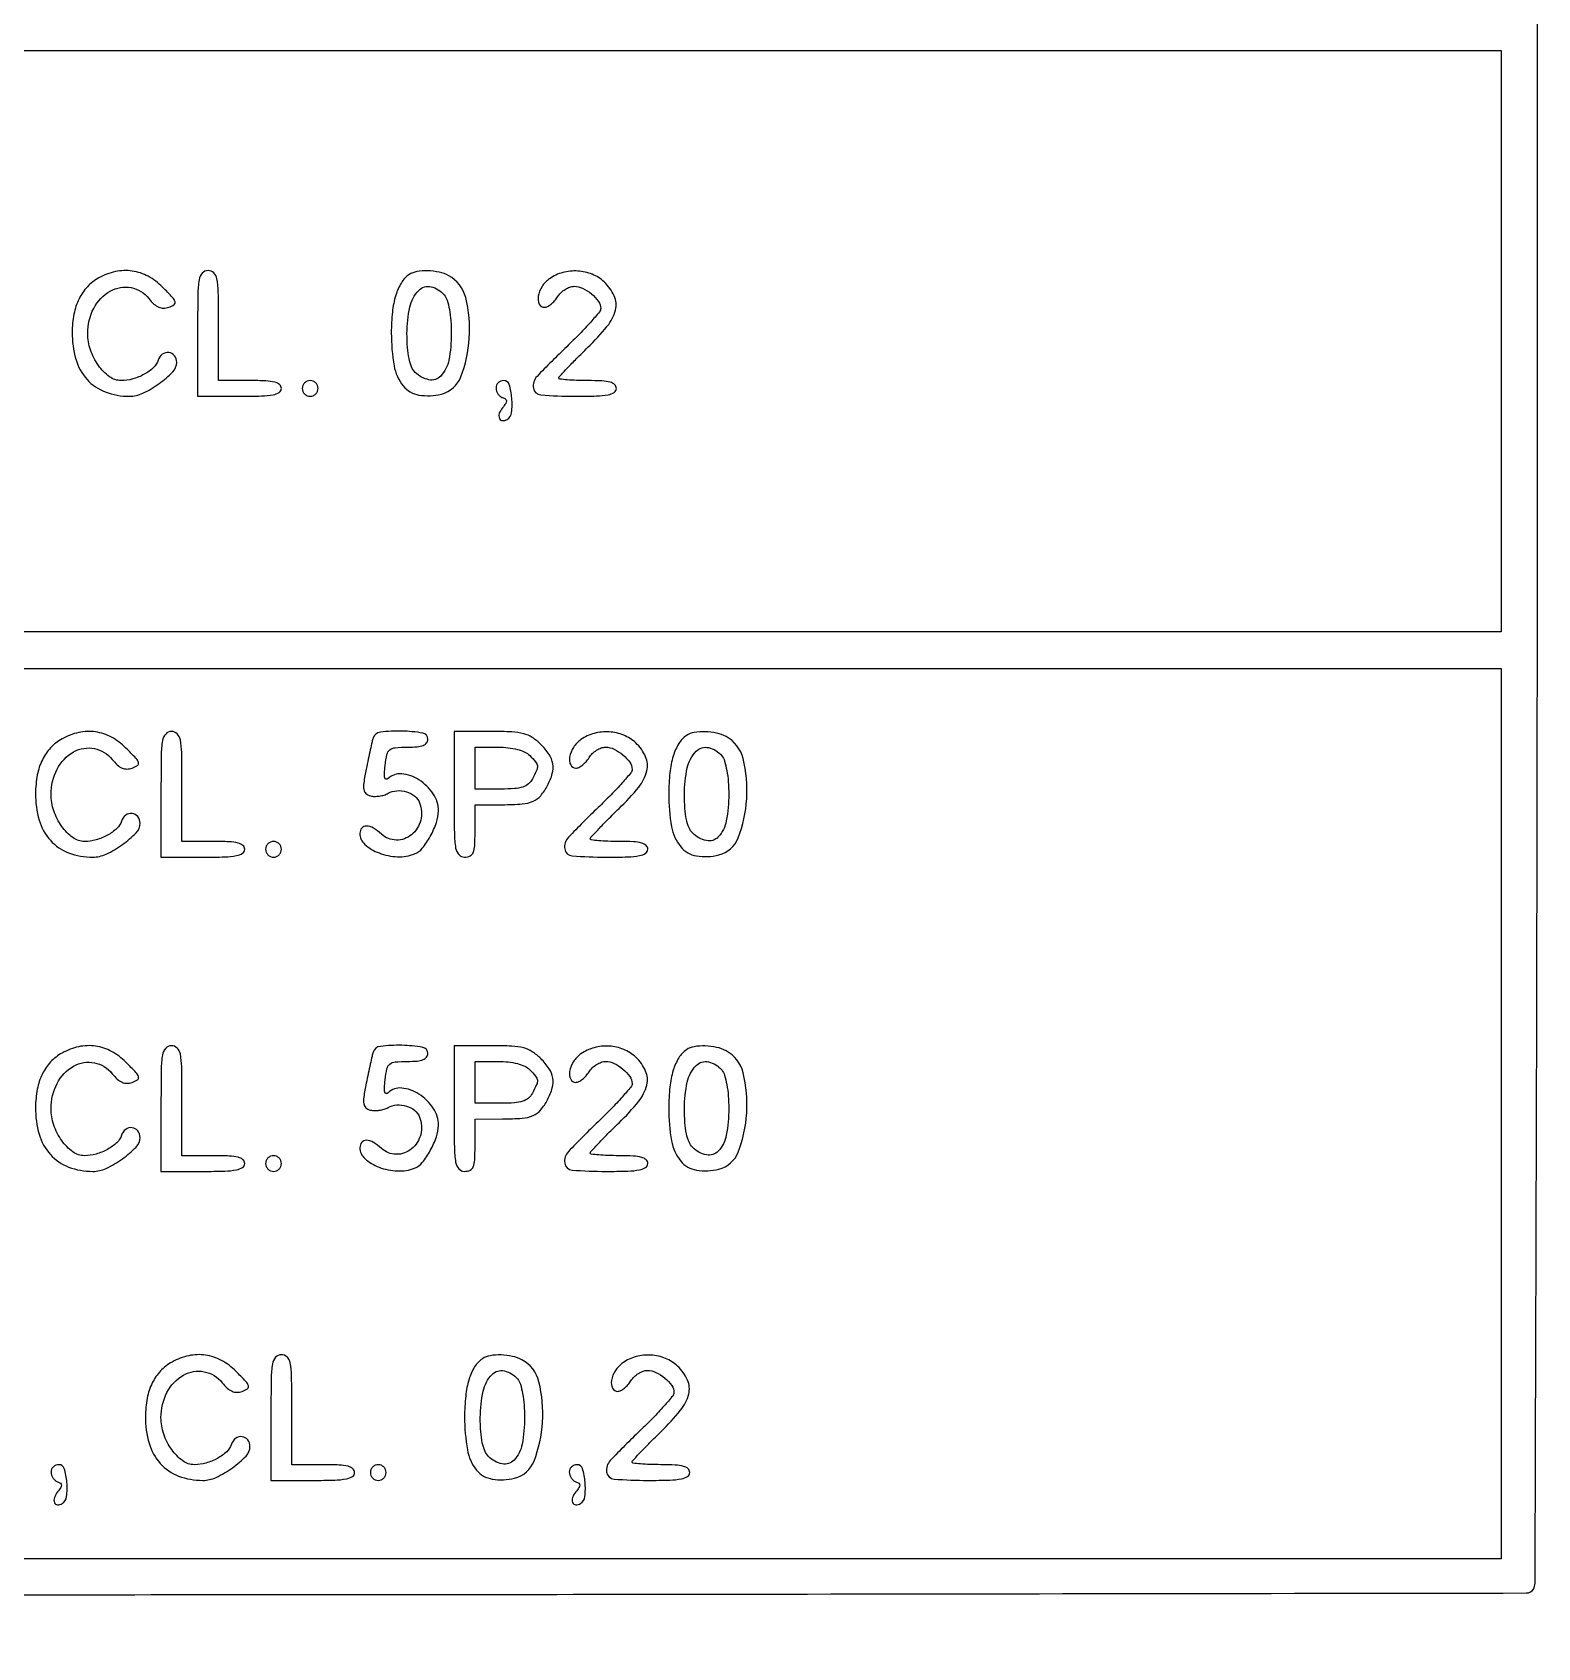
# Model space of a CAD drawing. Header units: millimetres. Extents: x 9982696 to 10277415, y 3207660 to 3335318.
# Drawn here: x 10019467.98 to 10019504.48, y 3333582.74 to 3333621.88 of the extents above; entities that cross this region are included whole.
import ezdxf

# ---------------------------------------------------------------- set-up
doc = ezdxf.new("R2010")
doc.units = ezdxf.units.MM
doc.header["$LTSCALE"] = 2

msp = doc.modelspace()

# ---------------------------------------------------------------- linework, layer by layer
msp.add_lwpolyline([(10019324.143, 3333524.021, 0.000002), (10019350.551, 3333523.998, 0.000133), (10019379.648, 3333523.981, 0.00008), (10019414.173, 3333523.975, 0.000071), (10019459.713, 3333523.982, 0.000351), (10019485.391, 3333524.007, 0.000016), (10019504.112, 3333524.039, 0.198457), (10019504.325, 3333524.128, 0.196938), (10019504.411, 3333524.334, 0.000233), (10019504.445, 3333529.037, 0.001377), (10019504.47, 3333535.563, 0.00029), (10019504.477, 3333546.965, 0.00015), (10019504.472, 3333561.793, 0.002539), (10019504.445, 3333566.687, 0.002021), (10019504.403, 3333569.501, 0.271532), (10019504.231, 3333569.782, 0.123497), (10019503.626, 3333569.934, 0.000003), (10019414.011, 3333569.924, 0.000002), (10019324.291, 3333569.913, 0.19888)], format="xyb")
for points in [[(10019323.83, 3333652.113, 0.09078), (10019323.805, 3333651.978, 0.000009), (10019323.797, 3333642.029, 0.000276), (10019323.794, 3333631.036, 0.000167), (10019323.802, 3333618.008), (10019323.835, 3333584.063), (10019414.053, 3333584.031, 0.000067), (10019461.014, 3333584.02, 0.000373), (10019486.217, 3333584.037, 0.000016), (10019504.2, 3333584.063, 0.256301), (10019504.372, 3333584.158, 0.141595), (10019504.414, 3333584.3, 0.000016), (10019504.444, 3333594.206, 0.000462), (10019504.467, 3333605.16, 0.000279), (10019504.475, 3333618.142, 0.000192), (10019504.469, 3333635.195, 0.000928), (10019504.444, 3333644.889, 0.000107), (10019504.412, 3333651.91, 0.197651), (10019504.325, 3333652.119, 0.198919), (10019503.913, 3333652.289, 0.000003), (10019414.024, 3333652.287, 0.000002), (10019324.077, 3333652.283, 0.311469)], [(10019469.593, 3333615.928, 0.077806), (10019469.317, 3333615.712, 0.075214), (10019469.115, 3333615.42, 0.066842), (10019468.993, 3333615.051, 0.044677), (10019468.949, 3333614.607, 0.072141), (10019469.038, 3333613.958, 0.113212), (10019469.309, 3333613.468, 0.120927), (10019469.752, 3333613.165, 0.089909), (10019470.337, 3333613.059, 0.111572), (10019470.661, 3333613.132, 0.044568), (10019471.056, 3333613.366, 0.043138), (10019471.388, 3333613.651, 0.196406), (10019471.483, 3333613.882, 0.166718), (10019471.428, 3333614.041, 0.201299), (10019471.291, 3333614.118, 0.191974), (10019471.135, 3333614.076, 0.156311), (10019471.034, 3333613.934, -0.130424), (10019470.921, 3333613.755, -0.060543), (10019470.696, 3333613.593, -0.056821), (10019470.416, 3333613.479, -0.069055), (10019470.136, 3333613.44, -0.160586), (10019469.854, 3333613.533, -0.079297), (10019469.586, 3333613.806, -0.071765), (10019469.392, 3333614.184, -0.082888), (10019469.326, 3333614.582, -0.11858), (10019469.472, 3333615.19, -0.14637), (10019469.873, 3333615.61, -0.17954), (10019470.376, 3333615.692, -0.179651), (10019470.81, 3333615.427, 0.039078), (10019470.932, 3333615.294, 0.08462), (10019471.047, 3333615.219, 0.103998), (10019471.165, 3333615.195, 0.083503), (10019471.293, 3333615.217, 0.065536), (10019471.419, 3333615.281, 0.329401), (10019471.444, 3333615.351, 0.113987), (10019471.383, 3333615.455, 0.007559), (10019471.141, 3333615.704, 0.07201), (10019470.791, 3333615.966, 0.088877), (10019470.405, 3333616.094, 0.08929), (10019469.999, 3333616.08, 0.073423)], [(10019471.99, 3333614.582), (10019471.99, 3333613.059), (10019473.006, 3333613.059, 0.006994), (10019473.538, 3333613.067, 0.039364), (10019473.82, 3333613.097, 0.093584), (10019473.968, 3333613.155, 0.258593), (10019474.021, 3333613.25, 0.222027), (10019473.978, 3333613.341, 0.113455), (10019473.862, 3333613.4, 0.050675), (10019473.645, 3333613.432, 0.010614), (10019473.259, 3333613.44), (10019472.498, 3333613.44), (10019472.498, 3333614.772, 0.003595), (10019472.492, 3333615.593, 0.043488), (10019472.46, 3333615.907, 0.15568), (10019472.383, 3333616.049, 0.193568), (10019472.244, 3333616.105, 0.212584), (10019472.104, 3333616.043, 0.142907), (10019472.027, 3333615.883, 0.038318), (10019471.996, 3333615.53, 0.002988)], [(10019477.117, 3333616.008, 0.110049), (10019476.93, 3333615.811, 0.061823), (10019476.795, 3333615.509, 0.048132), (10019476.712, 3333615.104, 0.026075), (10019476.686, 3333614.596, 0.042303), (10019476.753, 3333613.799, 0.129942), (10019476.976, 3333613.309, 0.183177), (10019477.357, 3333613.09, 0.101861), (10019477.9, 3333613.113, 0.243252), (10019478.37, 3333613.528, 0.077347), (10019478.576, 3333614.469, 0.075493), (10019478.489, 3333615.449, 0.213051), (10019478.077, 3333615.981, 0.069694), (10019477.848, 3333616.065, 0.046241), (10019477.569, 3333616.099, 0.047239), (10019477.303, 3333616.081, 0.107449)], [(10019480.521, 3333615.907, 0.096579), (10019480.341, 3333615.721, 0.100221), (10019480.247, 3333615.483, 0.157297), (10019480.273, 3333615.295, 0.28805), (10019480.399, 3333615.216, 0.121331), (10019480.471, 3333615.234, 0.047568), (10019480.558, 3333615.291, 0.043473), (10019480.645, 3333615.373, 0.041443), (10019480.717, 3333615.47, -0.061547), (10019480.796, 3333615.567, -0.050971), (10019480.901, 3333615.65, -0.052986), (10019481.014, 3333615.705, -0.088032), (10019481.119, 3333615.724, -0.112182), (10019481.324, 3333615.678, -0.062377), (10019481.54, 3333615.539, -0.063962), (10019481.707, 3333615.358, -0.156061), (10019481.762, 3333615.187, -0.176188), (10019481.731, 3333615.103, -0.007375), (10019481.519, 3333614.858, -0.011969), (10019481.253, 3333614.573, -0.008143), (10019480.937, 3333614.26, 0.011195), (10019480.218, 3333613.54, 0.23413), (10019480.129, 3333613.258, 0.3469), (10019480.311, 3333613.091, 0.019493), (10019481.127, 3333613.059, 0.006994), (10019481.659, 3333613.067, 0.039364), (10019481.942, 3333613.097, 0.093584), (10019482.09, 3333613.155, 0.258593), (10019482.142, 3333613.25, 0.211442), (10019482.102, 3333613.34, 0.118311), (10019481.994, 3333613.4, 0.054498), (10019481.793, 3333613.431, 0.01212), (10019481.445, 3333613.44, -0.008175), (10019481.177, 3333613.444, -0.013563), (10019480.952, 3333613.458, -0.00717), (10019480.768, 3333613.476, -0.380739), (10019480.747, 3333613.501, -0.189423), (10019480.762, 3333613.54, -0.002367), (10019480.952, 3333613.742, -0.006564), (10019481.177, 3333613.974, -0.004204), (10019481.445, 3333614.238, 0.029162), (10019481.922, 3333614.757, 0.109426), (10019482.12, 3333615.15, 0.1695), (10019482.09, 3333615.491, 0.098761), (10019481.849, 3333615.829, 0.092568), (10019481.558, 3333616.015, 0.081683), (10019481.205, 3333616.095, 0.080732), (10019480.843, 3333616.058, 0.087155)], [(10019477.969, 3333615.517, -0.100058), (10019478.038, 3333615.388, -0.027959), (10019478.093, 3333615.164, -0.025823), (10019478.129, 3333614.887, -0.019689), (10019478.141, 3333614.582, -0.046399), (10019478.081, 3333613.938, -0.141615), (10019477.885, 3333613.55, -0.263218), (10019477.599, 3333613.459, -0.14564), (10019477.266, 3333613.639, -0.098583), (10019477.177, 3333613.773, -0.046), (10019477.115, 3333613.972, -0.035132), (10019477.078, 3333614.238, -0.017), (10019477.066, 3333614.582, -0.053553), (10019477.135, 3333615.22, -0.139327), (10019477.351, 3333615.624, -0.262758), (10019477.65, 3333615.713, -0.164797)], [(10019474.528, 3333613.25, 0.099038), (10019474.543, 3333613.177, 0.097945), (10019474.584, 3333613.115, 0.097945), (10019474.646, 3333613.074, 0.099038), (10019474.719, 3333613.059, 0.099038), (10019474.791, 3333613.074, 0.097945), (10019474.853, 3333613.115, 0.097945), (10019474.895, 3333613.177, 0.099038), (10019474.909, 3333613.25, 0.099038), (10019474.895, 3333613.322, 0.097945), (10019474.853, 3333613.384, 0.097945), (10019474.791, 3333613.425, 0.099038), (10019474.719, 3333613.44, 0.099038), (10019474.646, 3333613.425, 0.097945), (10019474.584, 3333613.384, 0.097945), (10019474.543, 3333613.322, 0.099038)], [(10019479.224, 3333613.26, 0.081183), (10019479.236, 3333613.187, 0.068449), (10019479.27, 3333613.117, 0.06988), (10019479.322, 3333613.061, 0.092683), (10019479.382, 3333613.027, -0.0718), (10019479.454, 3333612.991, -0.243372), (10019479.477, 3333612.946, -0.149588), (10019479.459, 3333612.884, -0.025095), (10019479.383, 3333612.783, 0.085687), (10019479.304, 3333612.644, 0.182844), (10019479.306, 3333612.522, 0.295538), (10019479.38, 3333612.469, 0.150993), (10019479.495, 3333612.499, 0.228868), (10019479.602, 3333612.666, 0.050867), (10019479.607, 3333613.015, 0.052762), (10019479.544, 3333613.344, 0.329698), (10019479.414, 3333613.44, 0.09335), (10019479.341, 3333613.426, 0.096425), (10019479.28, 3333613.387, 0.099164), (10019479.238, 3333613.329, 0.105033)], [(10019468.705, 3333604.76, 0.077806), (10019468.428, 3333604.545, 0.075214), (10019468.227, 3333604.253, 0.066842), (10019468.104, 3333603.884, 0.044677), (10019468.061, 3333603.44, 0.072141), (10019468.15, 3333602.791, 0.113212), (10019468.421, 3333602.3, 0.120927), (10019468.864, 3333601.998, 0.089909), (10019469.449, 3333601.892, 0.111572), (10019469.773, 3333601.965, 0.044568), (10019470.168, 3333602.198, 0.043138), (10019470.5, 3333602.483, 0.196406), (10019470.595, 3333602.715, 0.166718), (10019470.54, 3333602.874, 0.201299), (10019470.403, 3333602.951, 0.191974), (10019470.247, 3333602.909, 0.156311), (10019470.146, 3333602.767, -0.130424), (10019470.032, 3333602.588, -0.060543), (10019469.808, 3333602.426, -0.056821), (10019469.528, 3333602.312, -0.069055), (10019469.248, 3333602.273, -0.160586), (10019468.965, 3333602.366, -0.079297), (10019468.697, 3333602.639, -0.071765), (10019468.504, 3333603.016, -0.082888), (10019468.437, 3333603.415, -0.11858), (10019468.584, 3333604.023, -0.14637), (10019468.985, 3333604.443, -0.17954), (10019469.487, 3333604.525, -0.179651), (10019469.922, 3333604.259, 0.039078), (10019470.044, 3333604.127, 0.08462), (10019470.159, 3333604.052, 0.103998), (10019470.277, 3333604.027, 0.083503), (10019470.405, 3333604.049, 0.065536), (10019470.531, 3333604.113, 0.329401), (10019470.556, 3333604.184, 0.113987), (10019470.495, 3333604.288, 0.007559), (10019470.253, 3333604.537, 0.07201), (10019469.903, 3333604.799, 0.088877), (10019469.516, 3333604.927, 0.08929), (10019469.111, 3333604.913, 0.073423)], [(10019471.102, 3333603.415), (10019471.102, 3333601.892), (10019472.117, 3333601.892, 0.006994), (10019472.649, 3333601.899, 0.039364), (10019472.932, 3333601.93, 0.093584), (10019473.08, 3333601.988, 0.258593), (10019473.133, 3333602.082, 0.222027), (10019473.09, 3333602.174, 0.113455), (10019472.974, 3333602.233, 0.050675), (10019472.756, 3333602.265, 0.010614), (10019472.371, 3333602.273), (10019471.61, 3333602.273), (10019471.61, 3333603.605, 0.003595), (10019471.604, 3333604.426, 0.043488), (10019471.572, 3333604.739, 0.15568), (10019471.495, 3333604.882, 0.193568), (10019471.356, 3333604.938, 0.212584), (10019471.216, 3333604.875, 0.142907), (10019471.139, 3333604.716, 0.038318), (10019471.108, 3333604.362, 0.002988)], [(10019476.246, 3333604.779, 0.019806), (10019476.219, 3333604.684, 0.003017), (10019476.175, 3333604.493, 0.003373), (10019476.126, 3333604.266, 0.002916), (10019476.077, 3333604.028, 0.010808), (10019476.018, 3333603.693, 0.076736), (10019476.018, 3333603.529, 0.175567), (10019476.069, 3333603.436, 0.11707), (10019476.178, 3333603.378, 0.061312), (10019476.277, 3333603.365, 0.038015), (10019476.394, 3333603.373, 0.037692), (10019476.51, 3333603.398, 0.054643), (10019476.607, 3333603.439, -0.110143), (10019476.818, 3333603.502, -0.090991), (10019477.052, 3333603.476, -0.094877), (10019477.253, 3333603.371, -0.134414), (10019477.372, 3333603.21, -0.153439), (10019477.398, 3333602.787, -0.161), (10019477.177, 3333602.436, -0.177795), (10019476.808, 3333602.306, -0.182335), (10019476.449, 3333602.448, 0.048868), (10019476.251, 3333602.595, 0.125111), (10019476.081, 3333602.646, 0.233077), (10019475.97, 3333602.597, 0.176096), (10019475.924, 3333602.47, 0.213999), (10019476.045, 3333602.201, 0.092136), (10019476.389, 3333601.993, 0.080177), (10019476.836, 3333601.903, 0.10195), (10019477.251, 3333601.971, 0.133639), (10019477.437, 3333602.107, 0.041672), (10019477.631, 3333602.396, 0.042134), (10019477.78, 3333602.728, 0.08469), (10019477.828, 3333603.011, 0.147493), (10019477.703, 3333603.423, 0.103527), (10019477.356, 3333603.766, 0.118293), (10019476.938, 3333603.912, 0.225412), (10019476.61, 3333603.796, -0.242385), (10019476.561, 3333603.78, -0.301959), (10019476.528, 3333603.812, -0.072324), (10019476.518, 3333603.92, -0.014854), (10019476.535, 3333604.113, -0.025547), (10019476.58, 3333604.38, -0.16889), (10019476.65, 3333604.493, -0.152299), (10019476.779, 3333604.545, -0.019657), (10019477.08, 3333604.557, 0.021248), (10019477.312, 3333604.567, 0.070869), (10019477.46, 3333604.601, 0.129236), (10019477.543, 3333604.661, 0.173901), (10019477.574, 3333604.747, 0.365595), (10019477.447, 3333604.898, 0.036244), (10019476.94, 3333604.947, 0.035529), (10019476.42, 3333604.922, 0.293055)], [(10019478.209, 3333603.415, 0.002988), (10019478.214, 3333602.467, 0.038318), (10019478.246, 3333602.114, 0.142907), (10019478.323, 3333601.954, 0.212584), (10019478.462, 3333601.892, 0.110458), (10019478.595, 3333601.922, 0.189791), (10019478.672, 3333602.003, 0.083766), (10019478.708, 3333602.17, 0.011557), (10019478.716, 3333602.526), (10019478.716, 3333603.161), (10019479.382, 3333603.163, 0.017324), (10019479.861, 3333603.181, 0.082945), (10019480.126, 3333603.245, 0.118379), (10019480.307, 3333603.38, 0.052982), (10019480.474, 3333603.629, 0.05201), (10019480.589, 3333603.916, 0.110735), (10019480.602, 3333604.154, 0.107889), (10019480.513, 3333604.378, 0.047791), (10019480.308, 3333604.626, 0.051949), (10019480.103, 3333604.792, 0.081415), (10019479.896, 3333604.884, 0.052321), (10019479.61, 3333604.926, 0.010938), (10019479.103, 3333604.938), (10019478.209, 3333604.938)], [(10019481.282, 3333604.74, 0.096579), (10019481.102, 3333604.553, 0.100221), (10019481.009, 3333604.315, 0.157297), (10019481.035, 3333604.128, 0.28805), (10019481.16, 3333604.049, 0.121331), (10019481.233, 3333604.067, 0.047568), (10019481.32, 3333604.124, 0.043473), (10019481.406, 3333604.206, 0.041443), (10019481.479, 3333604.303, -0.061547), (10019481.557, 3333604.4, -0.050971), (10019481.662, 3333604.482, -0.052986), (10019481.776, 3333604.538, -0.088032), (10019481.881, 3333604.557, -0.112182), (10019482.085, 3333604.51, -0.062377), (10019482.301, 3333604.371, -0.063962), (10019482.469, 3333604.191, -0.156061), (10019482.523, 3333604.02, -0.176188), (10019482.493, 3333603.936, -0.007375), (10019482.281, 3333603.691, -0.011969), (10019482.014, 3333603.405, -0.008143), (10019481.698, 3333603.093, 0.011195), (10019480.979, 3333602.373, 0.23413), (10019480.891, 3333602.091, 0.3469), (10019481.072, 3333601.924, 0.019493), (10019481.889, 3333601.892, 0.006994), (10019482.421, 3333601.899, 0.039364), (10019482.703, 3333601.93, 0.093584), (10019482.851, 3333601.988, 0.258593), (10019482.904, 3333602.082, 0.211442), (10019482.864, 3333602.173, 0.118311), (10019482.756, 3333602.232, 0.054498), (10019482.555, 3333602.264, 0.01212), (10019482.206, 3333602.273, -0.008175), (10019481.938, 3333602.277, -0.013563), (10019481.713, 3333602.291, -0.00717), (10019481.53, 3333602.309, -0.380739), (10019481.508, 3333602.334, -0.189423), (10019481.524, 3333602.373, -0.002367), (10019481.713, 3333602.575, -0.006564), (10019481.938, 3333602.807, -0.004204), (10019482.206, 3333603.07, 0.029162), (10019482.683, 3333603.59, 0.109426), (10019482.881, 3333603.983, 0.1695), (10019482.851, 3333604.324, 0.098761), (10019482.61, 3333604.662, 0.092568), (10019482.319, 3333604.848, 0.081683), (10019481.967, 3333604.928, 0.080732), (10019481.604, 3333604.89, 0.087155)], [(10019483.843, 3333604.84, 0.110049), (10019483.655, 3333604.644, 0.061823), (10019483.52, 3333604.342, 0.048132), (10019483.438, 3333603.937, 0.026075), (10019483.411, 3333603.429, 0.042303), (10019483.479, 3333602.631, 0.129942), (10019483.702, 3333602.142, 0.183177), (10019484.083, 3333601.923, 0.101861), (10019484.625, 3333601.946, 0.243252), (10019485.095, 3333602.361, 0.077347), (10019485.302, 3333603.302, 0.075493), (10019485.214, 3333604.282, 0.213051), (10019484.802, 3333604.813, 0.069694), (10019484.573, 3333604.898, 0.046241), (10019484.295, 3333604.931, 0.047239), (10019484.029, 3333604.914, 0.107449)], [(10019480.04, 3333604.357, -0.02205), (10019480.184, 3333604.2, -0.145631), (10019480.226, 3333604.103, -0.135273), (10019480.209, 3333603.995, -0.018083), (10019480.108, 3333603.787, -0.097086), (10019480.01, 3333603.667, -0.09539), (10019479.873, 3333603.592, -0.060631), (10019479.669, 3333603.553, -0.017409), (10019479.346, 3333603.542), (10019478.716, 3333603.542), (10019478.716, 3333604.049), (10019478.716, 3333604.557), (10019479.278, 3333604.557, -0.027709), (10019479.522, 3333604.543, -0.036352), (10019479.742, 3333604.503, -0.041435), (10019479.921, 3333604.44, -0.091152)], [(10019484.695, 3333604.35, -0.100058), (10019484.764, 3333604.22, -0.027959), (10019484.818, 3333603.996, -0.025823), (10019484.855, 3333603.72, -0.019689), (10019484.867, 3333603.415, -0.046399), (10019484.807, 3333602.771, -0.141615), (10019484.611, 3333602.383, -0.263218), (10019484.324, 3333602.292, -0.14564), (10019483.992, 3333602.472, -0.098583), (10019483.903, 3333602.605, -0.046), (10019483.841, 3333602.804, -0.035132), (10019483.804, 3333603.071, -0.017), (10019483.792, 3333603.415, -0.053553), (10019483.861, 3333604.053, -0.139327), (10019484.077, 3333604.457, -0.262758), (10019484.375, 3333604.546, -0.164797)], [(10019473.64, 3333602.082, 0.099038), (10019473.655, 3333602.01, 0.097945), (10019473.696, 3333601.948, 0.097945), (10019473.758, 3333601.907, 0.099038), (10019473.831, 3333601.892, 0.099038), (10019473.903, 3333601.907, 0.097945), (10019473.965, 3333601.948, 0.097945), (10019474.006, 3333602.01, 0.099038), (10019474.021, 3333602.082, 0.099038), (10019474.006, 3333602.155, 0.097945), (10019473.965, 3333602.217, 0.097945), (10019473.903, 3333602.258, 0.099038), (10019473.831, 3333602.273, 0.099038), (10019473.758, 3333602.258, 0.097945), (10019473.696, 3333602.217, 0.097945), (10019473.655, 3333602.155, 0.099038)], [(10019468.705, 3333597.146, 0.077806), (10019468.428, 3333596.931, 0.075214), (10019468.227, 3333596.639, 0.066842), (10019468.104, 3333596.27, 0.044677), (10019468.061, 3333595.826, 0.072141), (10019468.15, 3333595.177, 0.113212), (10019468.421, 3333594.686, 0.120927), (10019468.864, 3333594.384, 0.089909), (10019469.449, 3333594.278, 0.111572), (10019469.773, 3333594.351, 0.044568), (10019470.168, 3333594.584, 0.043138), (10019470.5, 3333594.869, 0.196406), (10019470.595, 3333595.101, 0.166718), (10019470.54, 3333595.26, 0.201299), (10019470.403, 3333595.337, 0.191974), (10019470.247, 3333595.295, 0.156311), (10019470.146, 3333595.153, -0.130424), (10019470.032, 3333594.974, -0.060543), (10019469.808, 3333594.812, -0.056821), (10019469.528, 3333594.698, -0.069055), (10019469.248, 3333594.659, -0.160586), (10019468.965, 3333594.752, -0.079297), (10019468.697, 3333595.025, -0.071765), (10019468.504, 3333595.402, -0.082888), (10019468.437, 3333595.801, -0.11858), (10019468.584, 3333596.409, -0.14637), (10019468.985, 3333596.829, -0.17954), (10019469.487, 3333596.911, -0.179651), (10019469.922, 3333596.645, 0.039078), (10019470.044, 3333596.513, 0.08462), (10019470.159, 3333596.438, 0.103998), (10019470.277, 3333596.413, 0.083503), (10019470.405, 3333596.435, 0.065536), (10019470.531, 3333596.499, 0.329401), (10019470.556, 3333596.57, 0.113987), (10019470.495, 3333596.674, 0.007559), (10019470.253, 3333596.923, 0.07201), (10019469.903, 3333597.185, 0.088877), (10019469.516, 3333597.313, 0.08929), (10019469.111, 3333597.299, 0.073423)], [(10019471.102, 3333595.801), (10019471.102, 3333594.278), (10019472.117, 3333594.278, 0.006994), (10019472.649, 3333594.285, 0.039364), (10019472.932, 3333594.316, 0.093584), (10019473.08, 3333594.374, 0.258593), (10019473.133, 3333594.468, 0.222027), (10019473.09, 3333594.56, 0.113455), (10019472.974, 3333594.619, 0.050675), (10019472.756, 3333594.651, 0.010614), (10019472.371, 3333594.659), (10019471.61, 3333594.659), (10019471.61, 3333595.991, 0.003595), (10019471.604, 3333596.812, 0.043488), (10019471.572, 3333597.125, 0.15568), (10019471.495, 3333597.268, 0.193568), (10019471.356, 3333597.324, 0.212584), (10019471.216, 3333597.261, 0.142907), (10019471.139, 3333597.102, 0.038318), (10019471.108, 3333596.748, 0.002988)], [(10019476.246, 3333597.165, 0.019806), (10019476.219, 3333597.07, 0.003017), (10019476.175, 3333596.879, 0.003373), (10019476.126, 3333596.652, 0.002916), (10019476.077, 3333596.414, 0.010808), (10019476.018, 3333596.079, 0.076736), (10019476.018, 3333595.915, 0.175567), (10019476.069, 3333595.822, 0.11707), (10019476.178, 3333595.764, 0.061312), (10019476.277, 3333595.751, 0.038015), (10019476.394, 3333595.759, 0.037692), (10019476.51, 3333595.784, 0.054643), (10019476.607, 3333595.825, -0.110143), (10019476.818, 3333595.888, -0.090991), (10019477.052, 3333595.862, -0.094877), (10019477.253, 3333595.757, -0.134414), (10019477.372, 3333595.596, -0.153439), (10019477.398, 3333595.173, -0.161), (10019477.177, 3333594.822, -0.177795), (10019476.808, 3333594.692, -0.182335), (10019476.449, 3333594.834, 0.048868), (10019476.251, 3333594.981, 0.125111), (10019476.081, 3333595.032, 0.233077), (10019475.97, 3333594.983, 0.176096), (10019475.924, 3333594.856, 0.213999), (10019476.045, 3333594.587, 0.092136), (10019476.389, 3333594.379, 0.080177), (10019476.836, 3333594.289, 0.10195), (10019477.251, 3333594.357, 0.133639), (10019477.437, 3333594.493, 0.041672), (10019477.631, 3333594.782, 0.042134), (10019477.78, 3333595.114, 0.08469), (10019477.828, 3333595.397, 0.147493), (10019477.703, 3333595.809, 0.103527), (10019477.356, 3333596.152, 0.118293), (10019476.938, 3333596.298, 0.225412), (10019476.61, 3333596.182, -0.242385), (10019476.561, 3333596.166, -0.301959), (10019476.528, 3333596.198, -0.072324), (10019476.518, 3333596.306, -0.014854), (10019476.535, 3333596.499, -0.025547), (10019476.58, 3333596.766, -0.16889), (10019476.65, 3333596.879, -0.152299), (10019476.779, 3333596.931, -0.019657), (10019477.08, 3333596.943, 0.021248), (10019477.312, 3333596.953, 0.070869), (10019477.46, 3333596.987, 0.129236), (10019477.543, 3333597.047, 0.173901), (10019477.574, 3333597.133, 0.365595), (10019477.447, 3333597.284, 0.036244), (10019476.94, 3333597.333, 0.035529), (10019476.42, 3333597.308, 0.293055)], [(10019478.209, 3333595.801, 0.002988), (10019478.214, 3333594.853, 0.038318), (10019478.246, 3333594.5, 0.142907), (10019478.323, 3333594.34, 0.212584), (10019478.462, 3333594.278, 0.110458), (10019478.595, 3333594.308, 0.189791), (10019478.672, 3333594.389, 0.083766), (10019478.708, 3333594.556, 0.011557), (10019478.716, 3333594.912), (10019478.716, 3333595.547), (10019479.382, 3333595.549, 0.017324), (10019479.861, 3333595.567, 0.082945), (10019480.126, 3333595.631, 0.118379), (10019480.307, 3333595.766, 0.052982), (10019480.474, 3333596.015, 0.05201), (10019480.589, 3333596.302, 0.110735), (10019480.602, 3333596.54, 0.107889), (10019480.513, 3333596.764, 0.047791), (10019480.308, 3333597.012, 0.051949), (10019480.103, 3333597.178, 0.081415), (10019479.896, 3333597.27, 0.052321), (10019479.61, 3333597.312, 0.010938), (10019479.103, 3333597.324), (10019478.209, 3333597.324)], [(10019481.282, 3333597.126, 0.096579), (10019481.102, 3333596.939, 0.100221), (10019481.009, 3333596.701, 0.157297), (10019481.035, 3333596.514, 0.28805), (10019481.16, 3333596.435, 0.121331), (10019481.233, 3333596.453, 0.047568), (10019481.32, 3333596.51, 0.043473), (10019481.406, 3333596.592, 0.041443), (10019481.479, 3333596.689, -0.061547), (10019481.557, 3333596.786, -0.050971), (10019481.662, 3333596.868, -0.052986), (10019481.776, 3333596.924, -0.088032), (10019481.881, 3333596.943, -0.112182), (10019482.085, 3333596.896, -0.062377), (10019482.301, 3333596.757, -0.063962), (10019482.469, 3333596.577, -0.156061), (10019482.523, 3333596.406, -0.176188), (10019482.493, 3333596.322, -0.007375), (10019482.281, 3333596.077, -0.011969), (10019482.014, 3333595.791, -0.008143), (10019481.698, 3333595.479, 0.011195), (10019480.979, 3333594.759, 0.23413), (10019480.891, 3333594.477, 0.3469), (10019481.072, 3333594.31, 0.019493), (10019481.889, 3333594.278, 0.006994), (10019482.421, 3333594.285, 0.039364), (10019482.703, 3333594.316, 0.093584), (10019482.851, 3333594.374, 0.258593), (10019482.904, 3333594.468, 0.211442), (10019482.864, 3333594.559, 0.118311), (10019482.756, 3333594.618, 0.054498), (10019482.555, 3333594.65, 0.01212), (10019482.206, 3333594.659, -0.008175), (10019481.938, 3333594.663, -0.013563), (10019481.713, 3333594.677, -0.00717), (10019481.53, 3333594.695, -0.380739), (10019481.508, 3333594.72, -0.189423), (10019481.524, 3333594.759, -0.002367), (10019481.713, 3333594.961, -0.006564), (10019481.938, 3333595.193, -0.004204), (10019482.206, 3333595.456, 0.029162), (10019482.683, 3333595.976, 0.109426), (10019482.881, 3333596.369, 0.1695), (10019482.851, 3333596.71, 0.098761), (10019482.61, 3333597.048, 0.092568), (10019482.319, 3333597.234, 0.081683), (10019481.967, 3333597.314, 0.080732), (10019481.604, 3333597.276, 0.087155)], [(10019483.843, 3333597.226, 0.110049), (10019483.655, 3333597.03, 0.061823), (10019483.52, 3333596.728, 0.048132), (10019483.438, 3333596.323, 0.026075), (10019483.411, 3333595.815, 0.042303), (10019483.479, 3333595.017, 0.129942), (10019483.702, 3333594.528, 0.183177), (10019484.083, 3333594.309, 0.101861), (10019484.625, 3333594.332, 0.243252), (10019485.095, 3333594.747, 0.077347), (10019485.302, 3333595.688, 0.075493), (10019485.214, 3333596.668, 0.213051), (10019484.802, 3333597.199, 0.069694), (10019484.573, 3333597.284, 0.046241), (10019484.295, 3333597.317, 0.047239), (10019484.029, 3333597.3, 0.107449)], [(10019480.04, 3333596.743, -0.02205), (10019480.184, 3333596.586, -0.145631), (10019480.226, 3333596.489, -0.135273), (10019480.209, 3333596.381, -0.018083), (10019480.108, 3333596.173, -0.097086), (10019480.01, 3333596.053, -0.09539), (10019479.873, 3333595.978, -0.060631), (10019479.669, 3333595.939, -0.017409), (10019479.346, 3333595.928), (10019478.716, 3333595.928), (10019478.716, 3333596.435), (10019478.716, 3333596.943), (10019479.278, 3333596.943, -0.027709), (10019479.522, 3333596.929, -0.036352), (10019479.742, 3333596.889, -0.041435), (10019479.921, 3333596.826, -0.091152)], [(10019484.695, 3333596.736, -0.100058), (10019484.764, 3333596.606, -0.027959), (10019484.818, 3333596.382, -0.025823), (10019484.855, 3333596.106, -0.019689), (10019484.867, 3333595.801, -0.046399), (10019484.807, 3333595.157, -0.141615), (10019484.611, 3333594.769, -0.263218), (10019484.324, 3333594.678, -0.14564), (10019483.992, 3333594.858, -0.098583), (10019483.903, 3333594.991, -0.046), (10019483.841, 3333595.19, -0.035132), (10019483.804, 3333595.457, -0.017), (10019483.792, 3333595.801, -0.053553), (10019483.861, 3333596.439, -0.139327), (10019484.077, 3333596.843, -0.262758), (10019484.375, 3333596.932, -0.164797)], [(10019473.64, 3333594.468, 0.099038), (10019473.655, 3333594.396, 0.097945), (10019473.696, 3333594.334, 0.097945), (10019473.758, 3333594.293, 0.099038), (10019473.831, 3333594.278, 0.099038), (10019473.903, 3333594.293, 0.097945), (10019473.965, 3333594.334, 0.097945), (10019474.006, 3333594.396, 0.099038), (10019474.021, 3333594.468, 0.099038), (10019474.006, 3333594.541, 0.097945), (10019473.965, 3333594.603, 0.097945), (10019473.903, 3333594.644, 0.099038), (10019473.831, 3333594.659, 0.099038), (10019473.758, 3333594.644, 0.097945), (10019473.696, 3333594.603, 0.097945), (10019473.655, 3333594.541, 0.099038)], [(10019471.37, 3333589.659, 0.077806), (10019471.093, 3333589.444, 0.075214), (10019470.892, 3333589.152, 0.066842), (10019470.769, 3333588.783, 0.044677), (10019470.726, 3333588.339, 0.072141), (10019470.815, 3333587.69, 0.113212), (10019471.086, 3333587.199, 0.120927), (10019471.529, 3333586.897, 0.089909), (10019472.114, 3333586.791, 0.111572), (10019472.438, 3333586.864, 0.044568), (10019472.833, 3333587.097, 0.043138), (10019473.165, 3333587.382, 0.196406), (10019473.259, 3333587.613, 0.166718), (10019473.205, 3333587.773, 0.201299), (10019473.068, 3333587.85, 0.191974), (10019472.912, 3333587.808, 0.156311), (10019472.811, 3333587.665, -0.130424), (10019472.697, 3333587.487, -0.060543), (10019472.473, 3333587.325, -0.056821), (10019472.193, 3333587.21, -0.069055), (10019471.913, 3333587.172, -0.160586), (10019471.63, 3333587.265, -0.079297), (10019471.362, 3333587.538, -0.071765), (10019471.169, 3333587.915, -0.082888), (10019471.102, 3333588.314, -0.11858), (10019471.248, 3333588.922, -0.14637), (10019471.65, 3333589.342, -0.17954), (10019472.152, 3333589.424, -0.179651), (10019472.587, 3333589.158, 0.039078), (10019472.709, 3333589.026, 0.08462), (10019472.824, 3333588.951, 0.103998), (10019472.942, 3333588.926, 0.083503), (10019473.07, 3333588.948, 0.065536), (10019473.196, 3333589.012, 0.329401), (10019473.221, 3333589.083, 0.113987), (10019473.16, 3333589.187, 0.007559), (10019472.918, 3333589.436, 0.07201), (10019472.568, 3333589.698, 0.088877), (10019472.181, 3333589.826, 0.08929), (10019471.776, 3333589.812, 0.073423)], [(10019473.767, 3333588.314), (10019473.767, 3333586.791), (10019474.782, 3333586.791, 0.006994), (10019475.314, 3333586.798, 0.039364), (10019475.597, 3333586.829, 0.093584), (10019475.745, 3333586.886, 0.258593), (10019475.797, 3333586.981, 0.222027), (10019475.755, 3333587.073, 0.113455), (10019475.639, 3333587.132, 0.050675), (10019475.421, 3333587.163, 0.010614), (10019475.036, 3333587.172), (10019474.275, 3333587.172), (10019474.275, 3333588.504, 0.003595), (10019474.269, 3333589.325, 0.043488), (10019474.237, 3333589.638, 0.15568), (10019474.16, 3333589.781, 0.193568), (10019474.021, 3333589.836, 0.212584), (10019473.881, 3333589.774, 0.142907), (10019473.804, 3333589.614, 0.038318), (10019473.773, 3333589.261, 0.002988)], [(10019478.894, 3333589.739, 0.110049), (10019478.706, 3333589.543, 0.061823), (10019478.571, 3333589.241, 0.048132), (10019478.489, 3333588.836, 0.026075), (10019478.462, 3333588.328, 0.042303), (10019478.53, 3333587.53, 0.129942), (10019478.753, 3333587.041, 0.183177), (10019479.134, 3333586.822, 0.101861), (10019479.676, 3333586.845, 0.243252), (10019480.146, 3333587.26, 0.077347), (10019480.353, 3333588.201, 0.075493), (10019480.265, 3333589.181, 0.213051), (10019479.853, 3333589.712, 0.069694), (10019479.624, 3333589.796, 0.046241), (10019479.346, 3333589.83, 0.047239), (10019479.08, 3333589.813, 0.107449)], [(10019482.298, 3333589.639, 0.096579), (10019482.118, 3333589.452, 0.100221), (10019482.024, 3333589.214, 0.157297), (10019482.05, 3333589.027, 0.28805), (10019482.175, 3333588.948, 0.121331), (10019482.248, 3333588.966, 0.047568), (10019482.335, 3333589.023, 0.043473), (10019482.421, 3333589.105, 0.041443), (10019482.494, 3333589.202, -0.061547), (10019482.572, 3333589.299, -0.050971), (10019482.677, 3333589.381, -0.052986), (10019482.791, 3333589.437, -0.088032), (10019482.896, 3333589.456, -0.112182), (10019483.1, 3333589.409, -0.062377), (10019483.316, 3333589.27, -0.063962), (10019483.484, 3333589.09, -0.156061), (10019483.538, 3333588.919, -0.176188), (10019483.508, 3333588.835, -0.007375), (10019483.296, 3333588.59, -0.011969), (10019483.03, 3333588.304, -0.008143), (10019482.714, 3333587.992, 0.011195), (10019481.994, 3333587.272, 0.23413), (10019481.906, 3333586.99, 0.3469), (10019482.087, 3333586.823, 0.019493), (10019482.904, 3333586.791, 0.006994), (10019483.436, 3333586.798, 0.039364), (10019483.718, 3333586.829, 0.093584), (10019483.867, 3333586.886, 0.258593), (10019483.919, 3333586.981, 0.211442), (10019483.879, 3333587.072, 0.118311), (10019483.771, 3333587.131, 0.054498), (10019483.57, 3333587.163, 0.01212), (10019483.221, 3333587.172, -0.008175), (10019482.954, 3333587.176, -0.013563), (10019482.728, 3333587.189, -0.00717), (10019482.545, 3333587.208, -0.380739), (10019482.523, 3333587.232, -0.189423), (10019482.539, 3333587.272, -0.002367), (10019482.728, 3333587.474, -0.006564), (10019482.954, 3333587.706, -0.004204), (10019483.221, 3333587.969, 0.029162), (10019483.698, 3333588.489, 0.109426), (10019483.896, 3333588.882, 0.1695), (10019483.866, 3333589.223, 0.098761), (10019483.625, 3333589.561, 0.092568), (10019483.334, 3333589.747, 0.081683), (10019482.982, 3333589.826, 0.080732), (10019482.619, 3333589.789, 0.087155)], [(10019479.745, 3333589.248, -0.100058), (10019479.815, 3333589.119, -0.027959), (10019479.869, 3333588.895, -0.025823), (10019479.905, 3333588.619, -0.019689), (10019479.917, 3333588.314, -0.046399), (10019479.858, 3333587.67, -0.141615), (10019479.662, 3333587.282, -0.263218), (10019479.375, 3333587.191, -0.14564), (10019479.042, 3333587.371, -0.098583), (10019478.954, 3333587.504, -0.046), (10019478.892, 3333587.703, -0.035132), (10019478.855, 3333587.97, -0.017), (10019478.843, 3333588.314, -0.053553), (10019478.912, 3333588.952, -0.139327), (10019479.127, 3333589.356, -0.262758), (10019479.426, 3333589.445, -0.164797)], [(10019468.437, 3333586.992, 0.081183), (10019468.449, 3333586.919, 0.068449), (10019468.484, 3333586.849, 0.06988), (10019468.535, 3333586.793, 0.092683), (10019468.596, 3333586.759, -0.0718), (10019468.667, 3333586.722, -0.243372), (10019468.691, 3333586.678, -0.149588), (10019468.672, 3333586.615, -0.025095), (10019468.597, 3333586.514, 0.085687), (10019468.518, 3333586.375, 0.182844), (10019468.519, 3333586.254, 0.295538), (10019468.593, 3333586.201, 0.150993), (10019468.709, 3333586.231, 0.228868), (10019468.815, 3333586.398, 0.050867), (10019468.821, 3333586.747, 0.052762), (10019468.757, 3333587.076, 0.329698), (10019468.628, 3333587.172, 0.09335), (10019468.555, 3333587.158, 0.096425), (10019468.493, 3333587.119, 0.099164), (10019468.452, 3333587.06, 0.105033)], [(10019476.178, 3333586.981, 0.099038), (10019476.193, 3333586.909, 0.097945), (10019476.234, 3333586.847, 0.097945), (10019476.296, 3333586.805, 0.099038), (10019476.369, 3333586.791, 0.099038), (10019476.441, 3333586.805, 0.097945), (10019476.503, 3333586.847, 0.097945), (10019476.544, 3333586.909, 0.099038), (10019476.559, 3333586.981, 0.099038), (10019476.544, 3333587.054, 0.097945), (10019476.503, 3333587.116, 0.097945), (10019476.441, 3333587.157, 0.099038), (10019476.369, 3333587.172, 0.099038), (10019476.296, 3333587.157, 0.097945), (10019476.234, 3333587.116, 0.097945), (10019476.193, 3333587.054, 0.099038)], [(10019481, 3333586.992, 0.081183), (10019481.012, 3333586.919, 0.068449), (10019481.047, 3333586.849, 0.06988), (10019481.098, 3333586.793, 0.092683), (10019481.159, 3333586.759, -0.0718), (10019481.231, 3333586.722, -0.243372), (10019481.254, 3333586.678, -0.149588), (10019481.235, 3333586.615, -0.025095), (10019481.16, 3333586.514, 0.085687), (10019481.081, 3333586.375, 0.182844), (10019481.082, 3333586.254, 0.295538), (10019481.157, 3333586.201, 0.150993), (10019481.272, 3333586.231, 0.228868), (10019481.378, 3333586.398, 0.050867), (10019481.384, 3333586.747, 0.052762), (10019481.32, 3333587.076, 0.329698), (10019481.191, 3333587.172, 0.09335), (10019481.118, 3333587.158, 0.096425), (10019481.056, 3333587.119, 0.099164), (10019481.015, 3333587.06, 0.105033)]]:
    msp.add_lwpolyline(points, format="xyb", close=True)
for points in [[(10019503.589, 3333614.392), (10019503.589, 3333607.349), (10019470.214, 3333607.349), (10019436.839, 3333607.349), (10019436.839, 3333614.392), (10019436.839, 3333621.435), (10019470.214, 3333621.435), (10019503.589, 3333621.435)], [(10019503.589, 3333595.674), (10019503.589, 3333584.887), (10019470.214, 3333584.887), (10019436.839, 3333584.887), (10019436.839, 3333595.674), (10019436.839, 3333606.46), (10019470.214, 3333606.46), (10019503.589, 3333606.46)]]:
    msp.add_lwpolyline(points, close=True)

doc.saveas('drawing.dxf')
